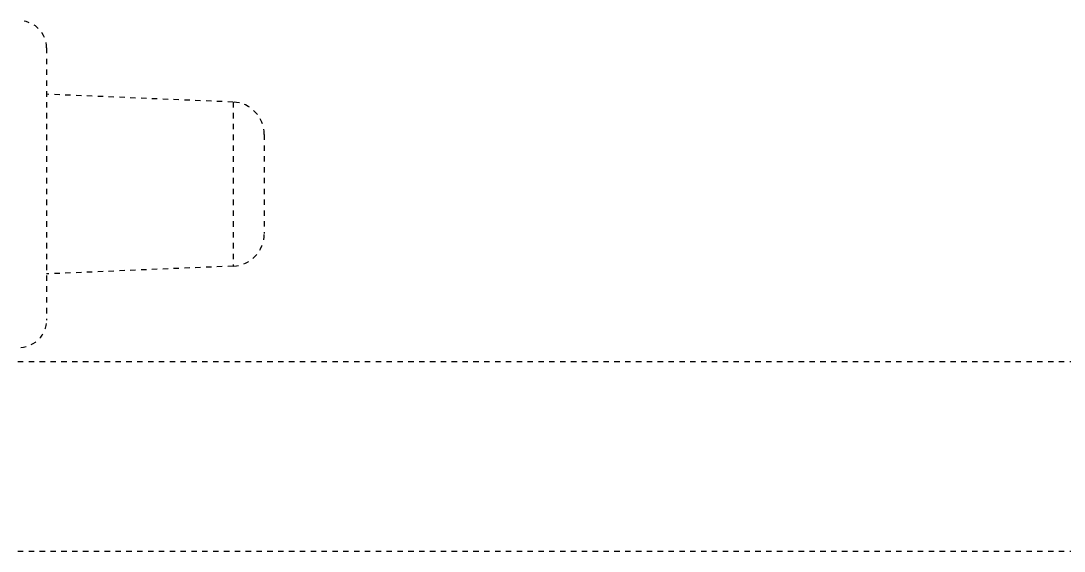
# Model space of a CAD drawing. Header units: millimetres. Extents: x 2748 to 3320, y 1427 to 1884.
# Drawn here: x 3217.99 to 3237.23, y 1630.88 to 1640.66 of the extents above; entities that cross this region are included whole.
import ezdxf

# ---------------------------------------------------------------- set-up
doc = ezdxf.new("R2010")
doc.units = ezdxf.units.MM
doc.linetypes.add('HIDDEN', pattern=[0.2, 0.1, -0.1])
doc.layers.add('21', color=7, linetype='Continuous')

msp = doc.modelspace()

# ---------------------------------------------------------------- linework, layer by layer
at = {"layer": '21', "color": 8, "linetype": 'HIDDEN'}
for p, q in [((3218.463, 1640.165), (3218.463, 1635.137)), ((3221.904, 1639.165), (3218.463, 1639.309)), ((3221.904, 1639.165), (3221.904, 1636.137)), ((3222.479, 1638.566), (3222.479, 1636.737)), ((3221.904, 1636.137), (3218.463, 1635.993)), ((3213.334, 1634.376), (3276.304, 1634.376)), ((3213.334, 1630.876), (3276.304, 1630.876))]:
    msp.add_line(p, q, dxfattribs=at)
for centre, radius, start, end in [((3217.963, 1640.165), 0.5, 0, 87), ((3221.879, 1638.566), 0.6, 0, 87.6), ((3221.879, 1636.737), 0.6, 272.4, 0), ((3217.963, 1635.137), 0.5, 273, 0)]:
    msp.add_arc(centre, radius, start, end, dxfattribs=at)

doc.saveas('drawing.dxf')
